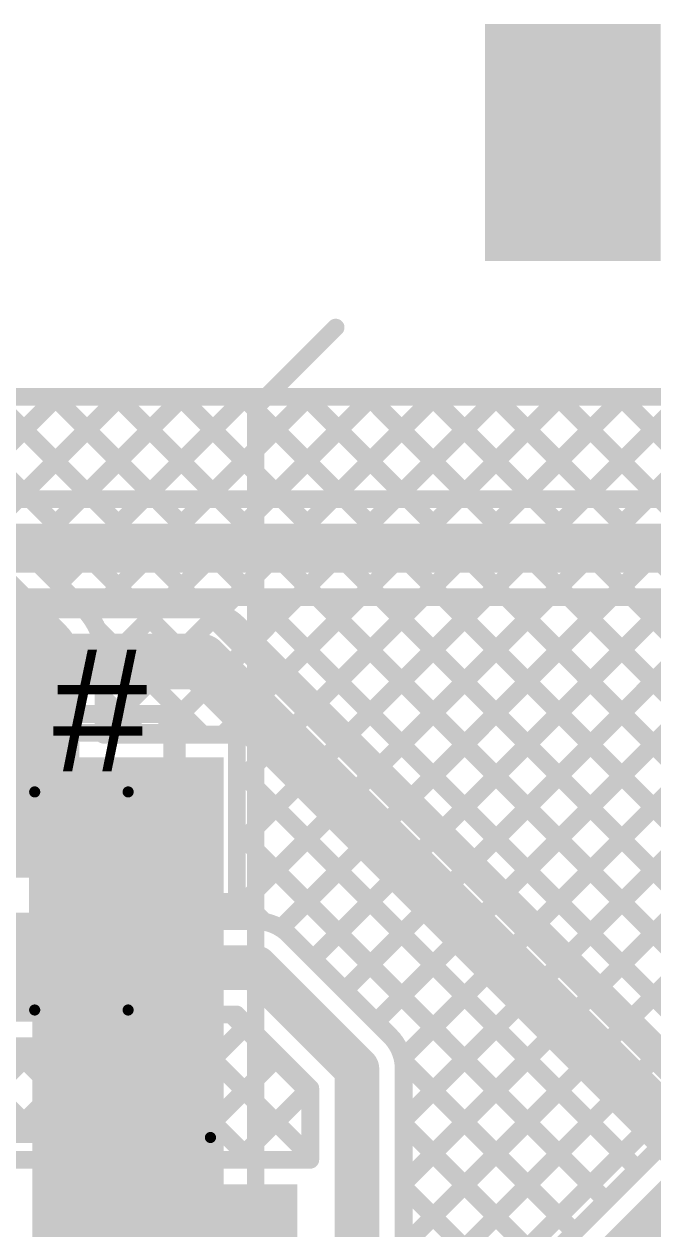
# Model space of a CAD drawing. Header units: millimetres. Extents: x 0 to 214, y 0 to 214.
# Drawn here: x 0.655 to 0.938, y 3.758 to 4.299 of the extents above; entities that cross this region are included whole.
import ezdxf

# ---------------------------------------------------------------- set-up
doc = ezdxf.new("R2010")
doc.units = ezdxf.units.MM
doc.header["$MEASUREMENT"] = 0
for name, color, linetype in [('BottomLayer', 5, 'Continuous'), ('BottomSolder', 6, 'Continuous'), ('TopLayer', 1, 'Continuous'), ('TopOverlay', 2, 'Continuous'), ('TopPaste', 8, 'Continuous'), ('TopSolder', 216, 'Continuous'), ('ViaHoleLayer', 16, 'Continuous')]:
    doc.layers.add(name, color=color, linetype=linetype)
doc.styles.add('Arial', font='', dxfattribs={"height": 0.2})
doc.styles.get('Arial').set_extended_font_data('Arial')

# ---------------------------------------------------------------- blocks, each defined once
blk = doc.blocks.new('RES_0603_65')
at = {"layer": 'TopLayer'}
for points in [[(-0.015, 0.0175), (-0.015, -0.0175), (-0.045, -0.0175), (-0.045, 0.0175)], [(0.045, 0.0175), (0.045, -0.0175), (0.015, -0.0175), (0.015, 0.0175)]]:
    blk.add_hatch(color=1, dxfattribs=at).paths.add_polyline_path(points)
at = {"layer": 'TopPaste'}
for points in [[(-0.015, 0.0175), (-0.015, -0.0175), (-0.045, -0.0175), (-0.045, 0.0175)], [(0.045, 0.0175), (0.045, -0.0175), (0.015, -0.0175), (0.015, 0.0175)]]:
    blk.add_hatch(color=8, dxfattribs=at).paths.add_polyline_path(points)
at = {"layer": 'TopSolder'}
for points in [[(-0.011, 0.0215), (-0.011, -0.0215), (-0.049, -0.0215), (-0.049, 0.0215)], [(0.049, 0.0215), (0.049, -0.0215), (0.011, -0.0215), (0.011, 0.0215)]]:
    blk.add_hatch(color=216, dxfattribs=at).paths.add_polyline_path(points)
at = {"layer": 'TopOverlay', "const_width": 0.005}
for points in [[(-0.049, 0.021), (-0.049, -0.021)], [(-0.049, 0.021), (0.049, 0.021)], [(0.049, 0.021), (0.049, -0.021)], [(-0.049, -0.021), (0.049, -0.021)]]:
    blk.add_lwpolyline(points, dxfattribs=at)
at = {"layer": 'TopOverlay', "const_width": 0.0025}
for points in [[(-0.05025, 0.021, 1), (-0.04775, 0.021, 1)], [(-0.05025, 0.021, 1), (-0.04775, 0.021, 1)], [(0.04775, 0.021, 1), (0.05025, 0.021, 1)], [(0.04775, 0.021, 1), (0.05025, 0.021, 1)], [(-0.05025, -0.021, 1), (-0.04775, -0.021, 1)], [(-0.05025, -0.021, 1), (-0.04775, -0.021, 1)], [(0.04775, -0.021, 1), (0.05025, -0.021, 1)], [(0.04775, -0.021, 1), (0.05025, -0.021, 1)]]:
    blk.add_lwpolyline(points, format="xyb", close=True, dxfattribs=at)
blk = doc.blocks.new('RVT1E100M0405__108')
at = {"layer": 'TopLayer'}
for points in [[(-0.12205, 0.0315), (-0.01969, 0.0315), (-0.01969, -0.0315), (-0.12205, -0.0315)], [(0.01969, 0.0315), (0.12205, 0.0315), (0.12205, -0.0315), (0.01969, -0.0315)]]:
    blk.add_hatch(color=1, dxfattribs=at).paths.add_polyline_path(points)
at = {"layer": 'TopPaste'}
for points in [[(-0.12205, 0.0315), (-0.01969, 0.0315), (-0.01969, -0.0315), (-0.12205, -0.0315)], [(0.01969, 0.0315), (0.12205, 0.0315), (0.12205, -0.0315), (0.01969, -0.0315)]]:
    blk.add_hatch(color=8, dxfattribs=at).paths.add_polyline_path(points)
at = {"layer": 'TopSolder'}
for points in [[(-0.12605, 0.0355), (-0.01569, 0.0355), (-0.01569, -0.0355), (-0.12605, -0.0355)], [(0.01569, 0.0355), (0.12605, 0.0355), (0.12605, -0.0355), (0.01569, -0.0355)]]:
    blk.add_hatch(color=216, dxfattribs=at).paths.add_polyline_path(points)
at = {"layer": 'TopOverlay', "const_width": 0.005}
for points in [[(-0.08325, 0.04075), (-0.037, 0.087)], [(-0.037, 0.087), (0.085, 0.087)], [(0.085, 0.039), (0.085, 0.087)], [(-0.108, 0.037), (-0.108, 0.065)], [(-0.122, 0.051), (-0.094, 0.051)], [(-0.08325, 0.035), (-0.08325, 0.04075)], [(-0.08325, -0.04075), (-0.08325, -0.035)], [(0.085, -0.087), (0.085, -0.039)], [(-0.08325, -0.04075), (-0.037, -0.087)], [(-0.037, -0.087), (0.085, -0.087)]]:
    blk.add_lwpolyline(points, dxfattribs=at)
at = {"layer": 'TopOverlay', "const_width": 0.0025}
for points in [[(-0.03825, 0.087, 1), (-0.03575, 0.087, 1)], [(-0.03825, 0.087, 1), (-0.03575, 0.087, 1)], [(0.08375, 0.087, 1), (0.08625, 0.087, 1)], [(0.08375, 0.087, 1), (0.08625, 0.087, 1)], [(-0.10925, 0.065, 1), (-0.10675, 0.065, 1)], [(-0.12325, 0.051, 1), (-0.12075, 0.051, 1)], [(-0.09525, 0.051, 1), (-0.09275, 0.051, 1)], [(-0.10925, 0.037, 1), (-0.10675, 0.037, 1)], [(-0.0845, 0.04075, 1), (-0.082, 0.04075, 1)], [(-0.0845, 0.04075, 1), (-0.082, 0.04075, 1)], [(0.08375, 0.039, 1), (0.08625, 0.039, 1)], [(-0.0845, 0.035, 1), (-0.082, 0.035, 1)], [(-0.0845, -0.035, 1), (-0.082, -0.035, 1)], [(0.08375, -0.039, 1), (0.08625, -0.039, 1)], [(-0.0845, -0.04075, 1), (-0.082, -0.04075, 1)], [(-0.0845, -0.04075, 1), (-0.082, -0.04075, 1)], [(-0.03825, -0.087, 1), (-0.03575, -0.087, 1)], [(-0.03825, -0.087, 1), (-0.03575, -0.087, 1)], [(0.08375, -0.087, 1), (0.08625, -0.087, 1)], [(0.08375, -0.087, 1), (0.08625, -0.087, 1)]]:
    blk.add_lwpolyline(points, format="xyb", close=True, dxfattribs=at)
blk = doc.blocks.new('TL3300CF160Q_186')
at = {"layer": 'TopLayer'}
blk.add_hatch(color=1, dxfattribs=at).paths.add_polyline_path([(0.35433, 0.06299), (0.25591, 0.06299), (0.25591, 0.13386), (0.35433, 0.13386)])
at = {"layer": 'TopPaste'}
blk.add_hatch(color=8, dxfattribs=at).paths.add_polyline_path([(0.35433, 0.06299), (0.25591, 0.06299), (0.25591, 0.13386), (0.35433, 0.13386)])
at = {"layer": 'TopSolder'}
blk.add_hatch(color=216, dxfattribs=at).paths.add_polyline_path([(0.35833, 0.05899), (0.25191, 0.05899), (0.25191, 0.13786), (0.35833, 0.13786)])
at = {"layer": 'TopOverlay', "const_width": 0.00787}
for points in [[(-0.186, 0.241), (-0.222, 0.205)], [(-0.186, 0.241), (0.186, 0.241)], [(0.186, 0.241), (0.222, 0.205)]]:
    blk.add_lwpolyline(points, dxfattribs=at)
at = {"layer": 'TopOverlay', "const_width": 0.00394}
for points in [[(-0.18797, 0.241, 1), (-0.18403, 0.241, 1)], [(-0.18797, 0.241, 1), (-0.18403, 0.241, 1)], [(0.18403, 0.241, 1), (0.18797, 0.241, 1)], [(0.18403, 0.241, 1), (0.18797, 0.241, 1)], [(0.22003, 0.205, 1), (0.22397, 0.205, 1)]]:
    blk.add_lwpolyline(points, format="xyb", close=True, dxfattribs=at)

msp = doc.modelspace()

# ---------------------------------------------------------------- hatches: boundary and pattern name
at = {"layer": 'BottomLayer'}
msp.add_hatch(color=5, dxfattribs=at).paths.add_polyline_path([(0.65914, 1.692), (0.745, 1.692), (0.745, 3.97), (0.65914, 3.97)])
h = msp.add_hatch(color=5, dxfattribs=at)
edge = h.paths.add_edge_path()
edge.add_arc((0.723, 3.955), 0.01181, 0, 360)
h = msp.add_hatch(color=5, dxfattribs=at)
edge = h.paths.add_edge_path()
edge.add_arc((0.723, 3.93), 0.01181, 0, 360)
h = msp.add_hatch(color=5, dxfattribs=at)
edge = h.paths.add_edge_path()
edge.add_arc((0.68314, 3.75817), 0.01181, 0, 360)
h = msp.add_hatch(color=5, dxfattribs=at)
edge = h.paths.add_edge_path()
edge.add_arc((0.70814, 3.75817), 0.01181, 0, 360)
at = {"layer": 'BottomSolder'}
h = msp.add_hatch(color=6, dxfattribs=at)
edge = h.paths.add_edge_path()
edge.add_arc((0.723, 3.955), 0.00991, 0, 360)
h = msp.add_hatch(color=6, dxfattribs=at)
edge = h.paths.add_edge_path()
edge.add_arc((0.723, 3.93), 0.00991, 0, 360)
h = msp.add_hatch(color=6, dxfattribs=at)
edge = h.paths.add_edge_path()
edge.add_arc((0.68314, 3.75817), 0.00991, 0, 360)
h = msp.add_hatch(color=6, dxfattribs=at)
edge = h.paths.add_edge_path()
edge.add_arc((0.70814, 3.75817), 0.00991, 0, 360)
at = {"layer": 'TopLayer'}
for points in [[(0.61614, 3.916), (0.74, 3.916), (0.74, 3.96917), (0.61614, 3.96917)], [(0.61614, 3.85116), (0.70214, 3.85116), (0.70214, 3.90016), (0.61614, 3.90016)], [(0.66114, 3.64217), (0.77814, 3.64217), (0.77814, 3.77817), (0.66114, 3.77817)]]:
    msp.add_hatch(color=1, dxfattribs=at).paths.add_polyline_path(points)
h = msp.add_hatch(color=1, dxfattribs=at)
edge = h.paths.add_edge_path()
edge.add_arc((0.723, 3.955), 0.01181, 0, 360)
h = msp.add_hatch(color=1, dxfattribs=at)
edge = h.paths.add_edge_path()
edge.add_arc((0.723, 3.93), 0.01181, 0, 360)
h = msp.add_hatch(color=1, dxfattribs=at)
edge = h.paths.add_edge_path()
edge.add_arc((0.68314, 3.75817), 0.01181, 0, 360)
h = msp.add_hatch(color=1, dxfattribs=at)
edge = h.paths.add_edge_path()
edge.add_arc((0.70814, 3.75817), 0.01181, 0, 360)
at = {"layer": 'TopSolder'}
h = msp.add_hatch(color=216, dxfattribs=at)
edge = h.paths.add_edge_path()
edge.add_arc((0.723, 3.955), 0.00991, 0, 360)
h = msp.add_hatch(color=216, dxfattribs=at)
edge = h.paths.add_edge_path()
edge.add_arc((0.723, 3.93), 0.00991, 0, 360)
h = msp.add_hatch(color=216, dxfattribs=at)
edge = h.paths.add_edge_path()
edge.add_arc((0.68314, 3.75817), 0.00991, 0, 360)
h = msp.add_hatch(color=216, dxfattribs=at)
edge = h.paths.add_edge_path()
edge.add_arc((0.70814, 3.75817), 0.00991, 0, 360)
at = {"layer": 'ViaHoleLayer'}
h = msp.add_hatch(color=16, dxfattribs=at)
edge = h.paths.add_edge_path()
edge.add_arc((0.723, 3.955), 0.00591, 0, 360)
h = msp.add_hatch(color=16, dxfattribs=at)
edge = h.paths.add_edge_path()
edge.add_arc((0.723, 3.93), 0.00591, 0, 360)
h = msp.add_hatch(color=16, dxfattribs=at)
edge = h.paths.add_edge_path()
edge.add_arc((0.68314, 3.75817), 0.00591, 0, 360)
h = msp.add_hatch(color=16, dxfattribs=at)
edge = h.paths.add_edge_path()
edge.add_arc((0.70814, 3.75817), 0.00591, 0, 360)

# ---------------------------------------------------------------- linework, layer by layer
at = {"layer": 'BottomLayer'}
for points, const_width in [([(0.57999, 4.132), (4.55583, 4.132)], 0.008), ([(0.61229, 4.132), (0.65829, 4.086)], 0.008), ([(0.62417, 4.086), (0.67017, 4.132)], 0.008), ([(0.64057, 4.132), (0.68657, 4.086)], 0.008), ([(0.65246, 4.086), (0.69846, 4.132)], 0.008), ([(0.66886, 4.132), (0.71486, 4.086)], 0.008), ([(0.68074, 4.086), (0.72674, 4.132)], 0.008), ([(0.69714, 4.132), (0.74314, 4.086)], 0.008), ([(0.70903, 4.086), (0.75503, 4.132)], 0.008), ([(0.72542, 4.132), (0.77142, 4.086)], 0.008), ([(0.73731, 4.086), (0.78331, 4.132)], 0.008), ([(0.75371, 4.132), (0.79971, 4.086)], 0.008), ([(0.76559, 4.086), (0.81159, 4.132)], 0.008), ([(0.78199, 4.132), (0.82799, 4.086)], 0.008), ([(0.79388, 4.086), (0.83988, 4.132)], 0.008), ([(0.81028, 4.132), (0.85628, 4.086)], 0.008), ([(0.82216, 4.086), (0.86816, 4.132)], 0.008), ([(0.83856, 4.132), (0.88456, 4.086)], 0.008), ([(0.85045, 4.086), (0.89645, 4.132)], 0.008), ([(0.86685, 4.132), (0.91285, 4.086)], 0.008), ([(0.87873, 4.086), (0.92473, 4.132)], 0.008), ([(0.89513, 4.132), (0.94113, 4.086)], 0.008), ([(0.90702, 4.086), (0.95302, 4.132)], 0.008), ([(0.92341, 4.132), (0.96941, 4.086)], 0.008), ([(0.9353, 4.086), (0.9813, 4.132)], 0.008), ([(0.517, 4.086), (2.584, 4.086)], 0.008), ([(0.491, 4.064), (2.584, 4.064)], 0.022), ([(0.517, 4.042), (2.57489, 4.042)], 0.008), ([(0.65953, 4.0365), (0.66503, 4.042)], 0.008), ([(0.674, 4.042), (0.6795, 4.0365)], 0.008), ([(0.68781, 4.0365), (0.69331, 4.042)], 0.008), ([(0.70229, 4.042), (0.70779, 4.0365)], 0.008), ([(0.71609, 4.0365), (0.72159, 4.042)], 0.008), ([(0.73057, 4.042), (0.7361, 4.03647)], 0.008), ([(0.74298, 4.0351), (0.74988, 4.042)], 0.008), ([(0.7587, 4.02254), (0.77816, 4.042)], 0.008), ([(0.75886, 4.042), (1.03308, 3.76777)], 0.008), ([(0.77284, 4.00839), (0.80645, 4.042)], 0.008), ([(0.78698, 3.99425), (0.83473, 4.042)], 0.008), ([(0.78714, 4.042), (1.06137, 3.76777)], 0.008), ([(0.80112, 3.98011), (0.86302, 4.042)], 0.008), ([(0.81527, 3.96597), (0.8913, 4.042)], 0.008), ([(0.81542, 4.042), (1.08965, 3.76777)], 0.008), ([(0.82941, 3.95182), (0.91958, 4.042)], 0.008), ([(0.84355, 3.93768), (0.94787, 4.042)], 0.008), ([(0.84371, 4.042), (1.11794, 3.76777)], 0.008), ([(0.85769, 3.92354), (0.97615, 4.042)], 0.008), ([(0.87184, 3.9094), (1.00444, 4.042)], 0.008), ([(0.87199, 4.042), (1.14622, 3.76777)], 0.008), ([(0.88598, 3.89526), (1.03272, 4.042)], 0.008), ([(0.90012, 3.88111), (1.06101, 4.042)], 0.008), ([(0.90028, 4.042), (1.1745, 3.76777)], 0.008), ([(0.91426, 3.86697), (1.08929, 4.042)], 0.008), ([(0.9284, 3.85283), (1.11757, 4.042)], 0.008), ([(0.92856, 4.042), (1.20279, 3.76777)], 0.008), ([(0.517, 4.0365), (0.735, 4.0365)], 0.008), ([(0.75163, 4.0296), (0.98576, 3.79548)], 0.008), ([(0.383, 4.013), (0.735, 4.013)], 0.025), ([(0.735, 4.013), (0.96916, 3.77884)], 0.025), ([(0.383, 3.9895), (0.72527, 3.9895)], 0.008), ([(0.66059, 3.981), (0.66909, 3.9895)], 0.008), ([(0.66993, 3.9895), (0.67843, 3.981)], 0.008), ([(0.68888, 3.981), (0.69738, 3.9895)], 0.008), ([(0.69822, 3.9895), (0.70672, 3.981)], 0.008), ([(0.71716, 3.981), (0.72546, 3.9893)], 0.008), ([(0.72527, 3.9895), (0.73377, 3.981)], 0.008), ([(0.64814, 3.981), (0.73377, 3.981)], 0.008), ([(0.723, 3.955), (0.723, 3.97681)], 0.01)]:
    msp.add_lwpolyline(points, dxfattribs=dict(at, const_width=const_width))
for points, const_width in [([(0.66686, 4.132, 1), (0.67086, 4.132, 1)], 0.004), ([(0.66817, 4.132, 1), (0.67217, 4.132, 1)], 0.004), ([(0.69514, 4.132, 1), (0.69914, 4.132, 1)], 0.004), ([(0.69646, 4.132, 1), (0.70046, 4.132, 1)], 0.004), ([(0.72342, 4.132, 1), (0.72742, 4.132, 1)], 0.004), ([(0.72474, 4.132, 1), (0.72874, 4.132, 1)], 0.004), ([(0.75171, 4.132, 1), (0.75571, 4.132, 1)], 0.004), ([(0.75303, 4.132, 1), (0.75703, 4.132, 1)], 0.004), ([(0.77999, 4.132, 1), (0.78399, 4.132, 1)], 0.004), ([(0.78131, 4.132, 1), (0.78531, 4.132, 1)], 0.004), ([(0.80828, 4.132, 1), (0.81228, 4.132, 1)], 0.004), ([(0.80959, 4.132, 1), (0.81359, 4.132, 1)], 0.004), ([(0.83656, 4.132, 1), (0.84056, 4.132, 1)], 0.004), ([(0.83788, 4.132, 1), (0.84188, 4.132, 1)], 0.004), ([(0.86485, 4.132, 1), (0.86885, 4.132, 1)], 0.004), ([(0.86616, 4.132, 1), (0.87016, 4.132, 1)], 0.004), ([(0.89313, 4.132, 1), (0.89713, 4.132, 1)], 0.004), ([(0.89445, 4.132, 1), (0.89845, 4.132, 1)], 0.004), ([(0.92141, 4.132, 1), (0.92541, 4.132, 1)], 0.004), ([(0.92273, 4.132, 1), (0.92673, 4.132, 1)], 0.004), ([(0.65046, 4.086, 1), (0.65446, 4.086, 1)], 0.004), ([(0.65629, 4.086, 1), (0.66029, 4.086, 1)], 0.004), ([(0.67874, 4.086, 1), (0.68274, 4.086, 1)], 0.004), ([(0.68457, 4.086, 1), (0.68857, 4.086, 1)], 0.004), ([(0.70703, 4.086, 1), (0.71103, 4.086, 1)], 0.004), ([(0.71286, 4.086, 1), (0.71686, 4.086, 1)], 0.004), ([(0.73531, 4.086, 1), (0.73931, 4.086, 1)], 0.004), ([(0.74114, 4.086, 1), (0.74514, 4.086, 1)], 0.004), ([(0.76359, 4.086, 1), (0.76759, 4.086, 1)], 0.004), ([(0.76942, 4.086, 1), (0.77342, 4.086, 1)], 0.004), ([(0.79188, 4.086, 1), (0.79588, 4.086, 1)], 0.004), ([(0.79771, 4.086, 1), (0.80171, 4.086, 1)], 0.004), ([(0.82016, 4.086, 1), (0.82416, 4.086, 1)], 0.004), ([(0.82599, 4.086, 1), (0.82999, 4.086, 1)], 0.004), ([(0.84845, 4.086, 1), (0.85245, 4.086, 1)], 0.004), ([(0.85428, 4.086, 1), (0.85828, 4.086, 1)], 0.004), ([(0.87673, 4.086, 1), (0.88073, 4.086, 1)], 0.004), ([(0.88256, 4.086, 1), (0.88656, 4.086, 1)], 0.004), ([(0.90502, 4.086, 1), (0.90902, 4.086, 1)], 0.004), ([(0.91085, 4.086, 1), (0.91485, 4.086, 1)], 0.004), ([(0.9333, 4.086, 1), (0.9373, 4.086, 1)], 0.004), ([(0.93913, 4.086, 1), (0.94313, 4.086, 1)], 0.004), ([(0.66303, 4.042, 1), (0.66703, 4.042, 1)], 0.004), ([(0.672, 4.042, 1), (0.676, 4.042, 1)], 0.004), ([(0.69131, 4.042, 1), (0.69531, 4.042, 1)], 0.004), ([(0.70029, 4.042, 1), (0.70429, 4.042, 1)], 0.004), ([(0.71959, 4.042, 1), (0.72359, 4.042, 1)], 0.004), ([(0.72857, 4.042, 1), (0.73257, 4.042, 1)], 0.004), ([(0.74788, 4.042, 1), (0.75188, 4.042, 1)], 0.004), ([(0.75686, 4.042, 1), (0.76086, 4.042, 1)], 0.004), ([(0.77616, 4.042, 1), (0.78016, 4.042, 1)], 0.004), ([(0.78514, 4.042, 1), (0.78914, 4.042, 1)], 0.004), ([(0.80445, 4.042, 1), (0.80845, 4.042, 1)], 0.004), ([(0.81342, 4.042, 1), (0.81742, 4.042, 1)], 0.004), ([(0.83273, 4.042, 1), (0.83673, 4.042, 1)], 0.004), ([(0.84171, 4.042, 1), (0.84571, 4.042, 1)], 0.004), ([(0.86102, 4.042, 1), (0.86502, 4.042, 1)], 0.004), ([(0.86999, 4.042, 1), (0.87399, 4.042, 1)], 0.004), ([(0.8893, 4.042, 1), (0.8933, 4.042, 1)], 0.004), ([(0.89828, 4.042, 1), (0.90228, 4.042, 1)], 0.004), ([(0.91758, 4.042, 1), (0.92158, 4.042, 1)], 0.004), ([(0.92656, 4.042, 1), (0.93056, 4.042, 1)], 0.004), ([(0.65753, 4.0365, 1), (0.66153, 4.0365, 1)], 0.004), ([(0.6775, 4.0365, 1), (0.6815, 4.0365, 1)], 0.004), ([(0.68581, 4.0365, 1), (0.68981, 4.0365, 1)], 0.004), ([(0.70579, 4.0365, 1), (0.70979, 4.0365, 1)], 0.004), ([(0.71409, 4.0365, 1), (0.71809, 4.0365, 1)], 0.004), ([(0.733, 4.0365, 1), (0.737, 4.0365, 1)], 0.004), ([(0.733, 4.0365, 1), (0.737, 4.0365, 1)], 0.004), ([(0.733, 4.0365, 1), (0.737, 4.0365, 1)], 0.004), ([(0.7341, 4.03647, 1), (0.7381, 4.03647, 1)], 0.004), ([(0.74098, 4.0351, 1), (0.74498, 4.0351, 1)], 0.004), ([(0.74962, 4.02962, 1), (0.75362, 4.02962, 1)], 0.004), ([(0.74963, 4.0296, 1), (0.75363, 4.0296, 1)], 0.004), ([(0.74963, 4.0296, 1), (0.75363, 4.0296, 1)], 0.004), ([(0.72875, 4.013, 1), (0.74125, 4.013, 1)], 0.0125), ([(0.72875, 4.013, 1), (0.74125, 4.013, 1)], 0.0125), ([(0.7567, 4.02254, 1), (0.7607, 4.02254, 1)], 0.004), ([(0.77084, 4.00839, 1), (0.77484, 4.00839, 1)], 0.004), ([(0.78498, 3.99425, 1), (0.78898, 3.99425, 1)], 0.004), ([(0.66709, 3.9895, 1), (0.67109, 3.9895, 1)], 0.004), ([(0.66793, 3.9895, 1), (0.67193, 3.9895, 1)], 0.004), ([(0.69538, 3.9895, 1), (0.69938, 3.9895, 1)], 0.004), ([(0.69622, 3.9895, 1), (0.70022, 3.9895, 1)], 0.004), ([(0.72327, 3.9895, 1), (0.72727, 3.9895, 1)], 0.004), ([(0.72327, 3.9895, 1), (0.72727, 3.9895, 1)], 0.004), ([(0.72346, 3.9893, 1), (0.72746, 3.9893, 1)], 0.004), ([(0.65859, 3.981, 1), (0.66259, 3.981, 1)], 0.004), ([(0.67643, 3.981, 1), (0.68043, 3.981, 1)], 0.004), ([(0.68688, 3.981, 1), (0.69088, 3.981, 1)], 0.004), ([(0.70472, 3.981, 1), (0.70872, 3.981, 1)], 0.004), ([(0.71516, 3.981, 1), (0.71916, 3.981, 1)], 0.004), ([(0.73177, 3.981, 1), (0.73577, 3.981, 1)], 0.004), ([(0.73177, 3.981, 1), (0.73577, 3.981, 1)], 0.004), ([(0.7205, 3.97681, 1), (0.7255, 3.97681, 1)], 0.005), ([(0.79912, 3.98011, 1), (0.80312, 3.98011, 1)], 0.004), ([(0.81327, 3.96597, 1), (0.81727, 3.96597, 1)], 0.004), ([(0.7205, 3.955, 1), (0.7255, 3.955, 1)], 0.005), ([(0.82741, 3.95182, 1), (0.83141, 3.95182, 1)], 0.004), ([(0.84155, 3.93768, 1), (0.84555, 3.93768, 1)], 0.004), ([(0.85569, 3.92354, 1), (0.85969, 3.92354, 1)], 0.004), ([(0.86984, 3.9094, 1), (0.87384, 3.9094, 1)], 0.004), ([(0.88398, 3.89526, 1), (0.88798, 3.89526, 1)], 0.004), ([(0.89812, 3.88111, 1), (0.90212, 3.88111, 1)], 0.004), ([(0.91226, 3.86697, 1), (0.91626, 3.86697, 1)], 0.004), ([(0.9264, 3.85283, 1), (0.9304, 3.85283, 1)], 0.004)]:
    msp.add_lwpolyline(points, format="xyb", close=True, dxfattribs=dict(at, const_width=const_width))
at = {"layer": 'BottomLayer', "const_width": 0.008}
for points in [[(0.735, 4.0365, -0.199188), (0.75163, 4.0296)], [(0.735, 4.0365, -0.198912), (0.75162, 4.02962)]]:
    msp.add_lwpolyline(points, format="xyb", dxfattribs=at)
at = {"layer": 'TopLayer'}
for points, const_width in [([(0.53183, 4.14314), (0.66014, 4.01483)], 0.04), ([(0.58681, 4.132), (4.31927, 4.132)], 0.008), ([(0.58681, 4.132), (0.68204, 4.03677)], 0.008), ([(0.61229, 4.132), (0.94522, 3.79906)], 0.008), ([(0.62849, 4.09032), (0.67017, 4.132)], 0.008), ([(0.64057, 4.132), (0.96099, 3.81158)], 0.008), ([(0.64263, 4.07618), (0.69846, 4.132)], 0.008), ([(0.65678, 4.06203), (0.72674, 4.132)], 0.008), ([(0.66886, 4.132), (0.98686, 3.814)], 0.008), ([(0.67092, 4.04789), (0.75503, 4.132)], 0.008), ([(0.68485, 4.03354), (0.78331, 4.132)], 0.008), ([(0.69114, 4.01155), (0.81159, 4.132)], 0.008), ([(0.69114, 3.98326), (0.83988, 4.132)], 0.008), ([(0.69714, 4.132), (1.01514, 3.814)], 0.008), ([(0.71634, 3.98017), (0.86816, 4.132)], 0.008), ([(0.72542, 4.132), (1.04342, 3.814)], 0.008), ([(0.74462, 3.98017), (0.89645, 4.132)], 0.008), ([(0.74576, 3.89646), (0.9813, 4.132)], 0.008), ([(0.751, 3.95827), (0.92473, 4.132)], 0.008), ([(0.751, 3.92998), (0.95302, 4.132)], 0.008), ([(0.75371, 4.132), (1.07171, 3.814)], 0.008), ([(0.77078, 3.8932), (1.00958, 4.132)], 0.008), ([(0.78199, 4.132), (1.09999, 3.814)], 0.008), ([(0.78528, 3.87941), (1.03787, 4.132)], 0.008), ([(0.79943, 3.86527), (1.06615, 4.132)], 0.008), ([(0.81028, 4.132), (1.12828, 3.814)], 0.008), ([(0.81357, 3.85113), (1.09444, 4.132)], 0.008), ([(0.82546, 3.83474), (1.12272, 4.132)], 0.008), ([(0.826, 3.75043), (1.20757, 4.132)], 0.008), ([(0.826, 3.72214), (1.23586, 4.132)], 0.008), ([(0.826, 3.77871), (1.17929, 4.132)], 0.008), ([(0.826, 3.80699), (1.15101, 4.132)], 0.008), ([(0.8295, 3.69735), (1.26414, 4.132)], 0.008), ([(0.83856, 4.132), (1.15656, 3.814)], 0.008), ([(0.86685, 4.132), (1.18485, 3.814)], 0.008), ([(0.89513, 4.132), (1.21313, 3.814)], 0.008), ([(0.92341, 4.132), (1.24141, 3.814)], 0.008), ([(0.66014, 3.95446), (0.66014, 4.01483)], 0.04), ([(0.68837, 4.02763), (0.73583, 3.98017)], 0.008), ([(0.69114, 3.98017), (0.69114, 4.01483)], 0.008), ([(0.69114, 3.99658), (0.70755, 3.98017)], 0.008), ([(0.69114, 3.98017), (0.751, 3.98017)], 0.008), ([(0.751, 3.905), (0.751, 3.98017)], 0.008), ([(0.751, 3.965), (0.93108, 3.78492)], 0.008), ([(0.751, 3.93672), (0.91694, 3.77078)], 0.008), ([(0.71314, 3.905), (0.751, 3.905)], 0.008), ([(0.71314, 3.89646), (0.71314, 3.905)], 0.008), ([(0.71747, 3.89646), (0.72602, 3.905)], 0.008), ([(0.72615, 3.905), (0.73469, 3.89646)], 0.008), ([(0.751, 3.90843), (0.76332, 3.89612)], 0.008), ([(0.71314, 3.89646), (0.75954, 3.89646)], 0.008), ([(0.77443, 3.89027), (0.81981, 3.84488)], 0.008), ([(0.68114, 3.87546), (0.75954, 3.87546)], 0.02), ([(0.75954, 3.87546), (0.805, 3.83)], 0.02), ([(0.66676, 3.78917), (0.73204, 3.85446)], 0.008), ([(0.71314, 3.85446), (0.75084, 3.85446)], 0.008), ([(0.71314, 3.84016), (0.71314, 3.85446)], 0.008), ([(0.72012, 3.85446), (0.784, 3.79058)], 0.008), ([(0.74841, 3.85446), (0.784, 3.81887)], 0.008), ([(0.75084, 3.85446), (0.784, 3.8213)], 0.008), ([(0.69504, 3.78917), (0.75559, 3.84972)], 0.008), ([(0.60514, 3.84016), (0.71314, 3.84016)], 0.008), ([(0.61019, 3.78917), (0.66118, 3.84016)], 0.008), ([(0.62128, 3.84016), (0.67227, 3.78917)], 0.008), ([(0.63847, 3.78917), (0.68946, 3.84016)], 0.008), ([(0.64957, 3.84016), (0.70056, 3.78917)], 0.008), ([(0.67785, 3.84016), (0.72884, 3.78917)], 0.008), ([(0.70614, 3.84016), (0.75712, 3.78917)], 0.008), ([(0.72333, 3.78917), (0.76973, 3.83557)], 0.008), ([(0.805, 3.511), (0.805, 3.83)], 0.02), ([(0.82566, 3.83378), (0.9028, 3.75664)], 0.008), ([(0.826, 3.69735), (0.826, 3.83)], 0.008), ([(0.75161, 3.78917), (0.78387, 3.82143)], 0.008), ([(0.784, 3.78917), (0.784, 3.8213)], 0.008), ([(0.826, 3.80515), (0.88865, 3.7425)], 0.008), ([(0.88688, 3.74072), (0.95106, 3.8049)], 0.008), ([(0.90878, 3.71878), (0.973, 3.783)], 0.04), ([(0.77989, 3.78917), (0.784, 3.79328)], 0.008), ([(0.65014, 3.78917), (0.784, 3.78917)], 0.008), ([(0.826, 3.77687), (0.87832, 3.72455)], 0.008)]:
    msp.add_lwpolyline(points, dxfattribs=dict(at, const_width=const_width))
for points, const_width in [([(0.66686, 4.132, 1), (0.67086, 4.132, 1)], 0.004), ([(0.66817, 4.132, 1), (0.67217, 4.132, 1)], 0.004), ([(0.69514, 4.132, 1), (0.69914, 4.132, 1)], 0.004), ([(0.69646, 4.132, 1), (0.70046, 4.132, 1)], 0.004), ([(0.72342, 4.132, 1), (0.72742, 4.132, 1)], 0.004), ([(0.72474, 4.132, 1), (0.72874, 4.132, 1)], 0.004), ([(0.75171, 4.132, 1), (0.75571, 4.132, 1)], 0.004), ([(0.75303, 4.132, 1), (0.75703, 4.132, 1)], 0.004), ([(0.77999, 4.132, 1), (0.78399, 4.132, 1)], 0.004), ([(0.78131, 4.132, 1), (0.78531, 4.132, 1)], 0.004), ([(0.80828, 4.132, 1), (0.81228, 4.132, 1)], 0.004), ([(0.80959, 4.132, 1), (0.81359, 4.132, 1)], 0.004), ([(0.83656, 4.132, 1), (0.84056, 4.132, 1)], 0.004), ([(0.83788, 4.132, 1), (0.84188, 4.132, 1)], 0.004), ([(0.86485, 4.132, 1), (0.86885, 4.132, 1)], 0.004), ([(0.86616, 4.132, 1), (0.87016, 4.132, 1)], 0.004), ([(0.89313, 4.132, 1), (0.89713, 4.132, 1)], 0.004), ([(0.89445, 4.132, 1), (0.89845, 4.132, 1)], 0.004), ([(0.92141, 4.132, 1), (0.92541, 4.132, 1)], 0.004), ([(0.92273, 4.132, 1), (0.92673, 4.132, 1)], 0.004), ([(0.65478, 4.06203, 1), (0.65878, 4.06203, 1)], 0.004), ([(0.66892, 4.04789, 1), (0.67292, 4.04789, 1)], 0.004), ([(0.68004, 4.03677, 1), (0.68404, 4.03677, 1)], 0.004), ([(0.68004, 4.03677, 1), (0.68404, 4.03677, 1)], 0.004), ([(0.68006, 4.03675, 1), (0.68406, 4.03675, 1)], 0.004), ([(0.65014, 4.01483, 1), (0.67014, 4.01483, 1)], 0.02), ([(0.65014, 4.01483, 1), (0.67014, 4.01483, 1)], 0.02), ([(0.68285, 4.03354, 1), (0.68685, 4.03354, 1)], 0.004), ([(0.68637, 4.02763, 1), (0.69037, 4.02763, 1)], 0.004), ([(0.68914, 4.01483, 1), (0.69314, 4.01483, 1)], 0.004), ([(0.68914, 4.01483, 1), (0.69314, 4.01483, 1)], 0.004), ([(0.68914, 4.01483, 1), (0.69314, 4.01483, 1)], 0.004), ([(0.68914, 4.01155, 1), (0.69314, 4.01155, 1)], 0.004), ([(0.68914, 3.99658, 1), (0.69314, 3.99658, 1)], 0.004), ([(0.68914, 3.98326, 1), (0.69314, 3.98326, 1)], 0.004), ([(0.68914, 3.98017, 1), (0.69314, 3.98017, 1)], 0.004), ([(0.68914, 3.98017, 1), (0.69314, 3.98017, 1)], 0.004), ([(0.70555, 3.98017, 1), (0.70955, 3.98017, 1)], 0.004), ([(0.71434, 3.98017, 1), (0.71834, 3.98017, 1)], 0.004), ([(0.73383, 3.98017, 1), (0.73783, 3.98017, 1)], 0.004), ([(0.74262, 3.98017, 1), (0.74662, 3.98017, 1)], 0.004), ([(0.749, 3.98017, 1), (0.753, 3.98017, 1)], 0.004), ([(0.749, 3.98017, 1), (0.753, 3.98017, 1)], 0.004), ([(0.65014, 3.95446, 1), (0.67014, 3.95446, 1)], 0.02), ([(0.749, 3.965, 1), (0.753, 3.965, 1)], 0.004), ([(0.749, 3.95827, 1), (0.753, 3.95827, 1)], 0.004), ([(0.749, 3.93672, 1), (0.753, 3.93672, 1)], 0.004), ([(0.749, 3.92998, 1), (0.753, 3.92998, 1)], 0.004), ([(0.71114, 3.905, 1), (0.71514, 3.905, 1)], 0.004), ([(0.71114, 3.905, 1), (0.71514, 3.905, 1)], 0.004), ([(0.72402, 3.905, 1), (0.72802, 3.905, 1)], 0.004), ([(0.72415, 3.905, 1), (0.72815, 3.905, 1)], 0.004), ([(0.749, 3.90843, 1), (0.753, 3.90843, 1)], 0.004), ([(0.749, 3.905, 1), (0.753, 3.905, 1)], 0.004), ([(0.749, 3.905, 1), (0.753, 3.905, 1)], 0.004), ([(0.71114, 3.89646, 1), (0.71514, 3.89646, 1)], 0.004), ([(0.71114, 3.89646, 1), (0.71514, 3.89646, 1)], 0.004), ([(0.71547, 3.89646, 1), (0.71947, 3.89646, 1)], 0.004), ([(0.73269, 3.89646, 1), (0.73669, 3.89646, 1)], 0.004), ([(0.74376, 3.89646, 1), (0.74776, 3.89646, 1)], 0.004), ([(0.75754, 3.89646, 1), (0.76154, 3.89646, 1)], 0.004), ([(0.75754, 3.89646, 1), (0.76154, 3.89646, 1)], 0.004), ([(0.75754, 3.89646, 1), (0.76154, 3.89646, 1)], 0.004), ([(0.76132, 3.89612, 1), (0.76532, 3.89612, 1)], 0.004), ([(0.76878, 3.8932, 1), (0.77278, 3.8932, 1)], 0.004), ([(0.77239, 3.89031, 1), (0.77639, 3.89031, 1)], 0.004), ([(0.77243, 3.89027, 1), (0.77643, 3.89027, 1)], 0.004), ([(0.77243, 3.89027, 1), (0.77643, 3.89027, 1)], 0.004), ([(0.67614, 3.87546, 1), (0.68614, 3.87546, 1)], 0.01), ([(0.75454, 3.87546, 1), (0.76454, 3.87546, 1)], 0.01), ([(0.75454, 3.87546, 1), (0.76454, 3.87546, 1)], 0.01), ([(0.78328, 3.87941, 1), (0.78728, 3.87941, 1)], 0.004), ([(0.79743, 3.86527, 1), (0.80143, 3.86527, 1)], 0.004), ([(0.71114, 3.85446, 1), (0.71514, 3.85446, 1)], 0.004), ([(0.71114, 3.85446, 1), (0.71514, 3.85446, 1)], 0.004), ([(0.71812, 3.85446, 1), (0.72212, 3.85446, 1)], 0.004), ([(0.73004, 3.85446, 1), (0.73404, 3.85446, 1)], 0.004), ([(0.74641, 3.85446, 1), (0.75041, 3.85446, 1)], 0.004), ([(0.74884, 3.85446, 1), (0.75284, 3.85446, 1)], 0.004), ([(0.74884, 3.85446, 1), (0.75284, 3.85446, 1)], 0.004), ([(0.81157, 3.85113, 1), (0.81557, 3.85113, 1)], 0.004), ([(0.75359, 3.84972, 1), (0.75759, 3.84972, 1)], 0.004), ([(0.65918, 3.84016, 1), (0.66318, 3.84016, 1)], 0.004), ([(0.67585, 3.84016, 1), (0.67985, 3.84016, 1)], 0.004), ([(0.68746, 3.84016, 1), (0.69146, 3.84016, 1)], 0.004), ([(0.70414, 3.84016, 1), (0.70814, 3.84016, 1)], 0.004), ([(0.71114, 3.84016, 1), (0.71514, 3.84016, 1)], 0.004), ([(0.71114, 3.84016, 1), (0.71514, 3.84016, 1)], 0.004), ([(0.81781, 3.84488, 1), (0.82181, 3.84488, 1)], 0.004), ([(0.81781, 3.84488, 1), (0.82181, 3.84488, 1)], 0.004), ([(0.81785, 3.84485, 1), (0.82185, 3.84485, 1)], 0.004), ([(0.76773, 3.83557, 1), (0.77173, 3.83557, 1)], 0.004), ([(0.8, 3.83, 1), (0.81, 3.83, 1)], 0.01), ([(0.8, 3.83, 1), (0.81, 3.83, 1)], 0.01), ([(0.82346, 3.83474, 1), (0.82746, 3.83474, 1)], 0.004), ([(0.82366, 3.83378, 1), (0.82766, 3.83378, 1)], 0.004), ([(0.824, 3.83, 1), (0.828, 3.83, 1)], 0.004), ([(0.824, 3.83, 1), (0.828, 3.83, 1)], 0.004), ([(0.824, 3.83, 1), (0.828, 3.83, 1)], 0.004), ([(0.78187, 3.82143, 1), (0.78587, 3.82143, 1)], 0.004), ([(0.782, 3.8213, 1), (0.786, 3.8213, 1)], 0.004), ([(0.782, 3.8213, 1), (0.786, 3.8213, 1)], 0.004), ([(0.782, 3.81887, 1), (0.786, 3.81887, 1)], 0.004), ([(0.824, 3.80699, 1), (0.828, 3.80699, 1)], 0.004), ([(0.824, 3.80515, 1), (0.828, 3.80515, 1)], 0.004), ([(0.782, 3.79328, 1), (0.786, 3.79328, 1)], 0.004), ([(0.66476, 3.78917, 1), (0.66876, 3.78917, 1)], 0.004), ([(0.67027, 3.78917, 1), (0.67427, 3.78917, 1)], 0.004), ([(0.69304, 3.78917, 1), (0.69704, 3.78917, 1)], 0.004), ([(0.69856, 3.78917, 1), (0.70256, 3.78917, 1)], 0.004), ([(0.72133, 3.78917, 1), (0.72533, 3.78917, 1)], 0.004), ([(0.72684, 3.78917, 1), (0.73084, 3.78917, 1)], 0.004), ([(0.74961, 3.78917, 1), (0.75361, 3.78917, 1)], 0.004), ([(0.75512, 3.78917, 1), (0.75912, 3.78917, 1)], 0.004), ([(0.77789, 3.78917, 1), (0.78189, 3.78917, 1)], 0.004), ([(0.782, 3.79058, 1), (0.786, 3.79058, 1)], 0.004), ([(0.782, 3.78917, 1), (0.786, 3.78917, 1)], 0.004), ([(0.782, 3.78917, 1), (0.786, 3.78917, 1)], 0.004), ([(0.92908, 3.78492, 1), (0.93308, 3.78492, 1)], 0.004), ([(0.824, 3.77871, 1), (0.828, 3.77871, 1)], 0.004), ([(0.824, 3.77687, 1), (0.828, 3.77687, 1)], 0.004), ([(0.91494, 3.77078, 1), (0.91894, 3.77078, 1)], 0.004), ([(0.9008, 3.75664, 1), (0.9048, 3.75664, 1)], 0.004)]:
    msp.add_lwpolyline(points, format="xyb", close=True, dxfattribs=dict(at, const_width=const_width))
at = {"layer": 'TopLayer', "const_width": 0.008}
for points in [[(0.68204, 4.03677, -0.199163), (0.69114, 4.01483)], [(0.68206, 4.03675, -0.198912), (0.69114, 4.01483)], [(0.75954, 3.89646, -0.198912), (0.77439, 3.89031)], [(0.75954, 3.89646, -0.199534), (0.77443, 3.89027)], [(0.81981, 3.84488, -0.199534), (0.826, 3.83)], [(0.81985, 3.84485, -0.198912), (0.826, 3.83)]]:
    msp.add_lwpolyline(points, format="xyb", dxfattribs=at)

# ---------------------------------------------------------------- block references
at = {"rotation": 90}
for name, p in [('TL3300CF160Q_186', (1.00044, 3.94116)), ('RES_0603_65', (0.68114, 3.90546))]:
    msp.add_blockref(name, p, dxfattribs=at)
msp.add_blockref('RVT1E100M0405__108', (0.65414, 3.71217))

# ---------------------------------------------------------------- texts
at = {"layer": 'TopOverlay', "style": 'Arial'}
msp.add_text('#', height=0.055, rotation=360, dxfattribs=at).set_placement((0.66814, 3.96376))

doc.saveas('drawing.dxf')
